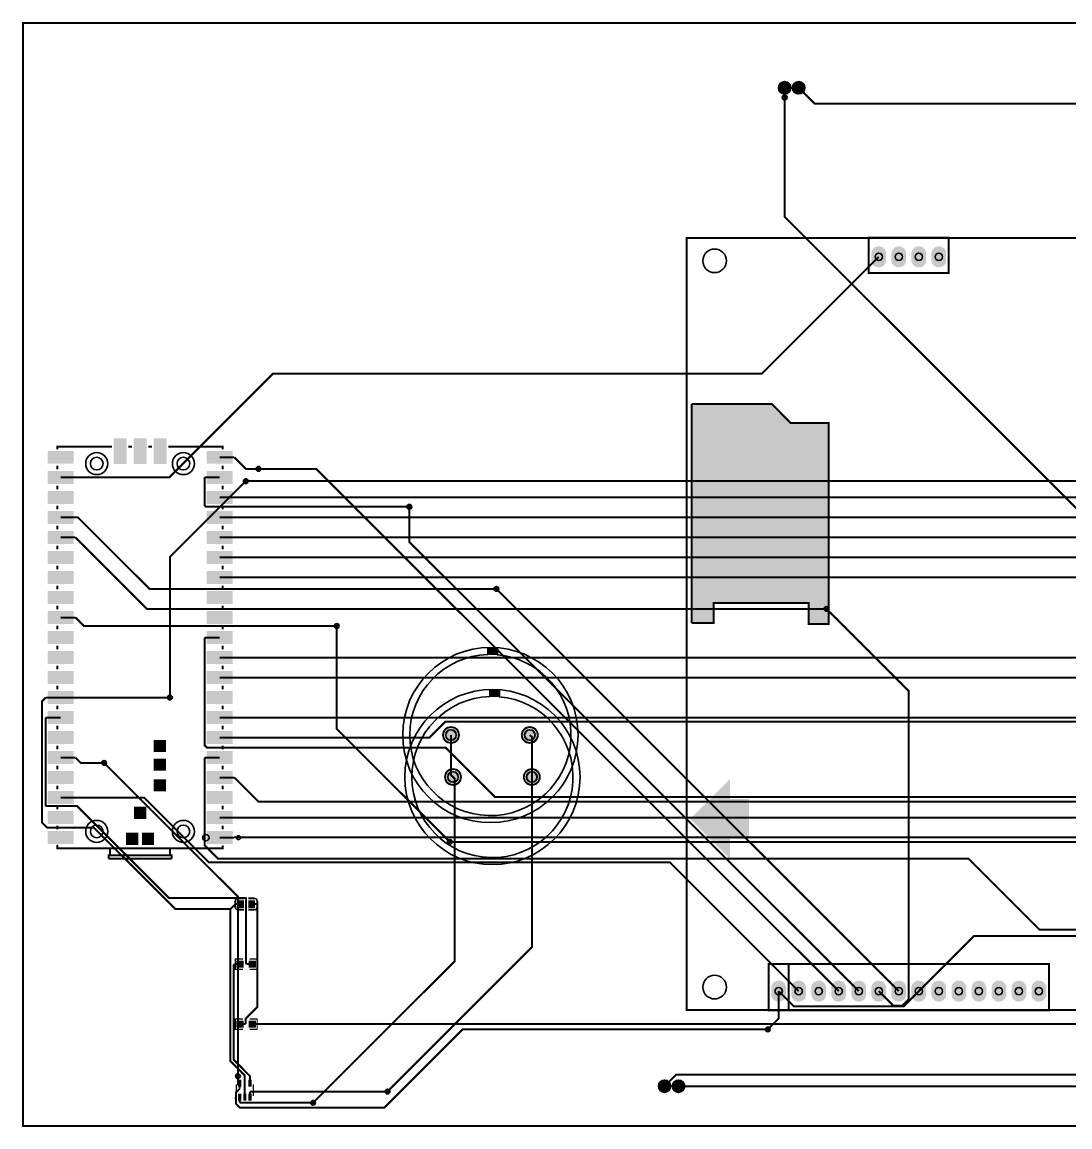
# Model space of a CAD drawing. Header units: millimetres. Extents: x 7 to 217, y -42 to 98.
# Drawn here: x 6.9 to 139.8, y -42.1 to 98.1 of the extents above; entities that cross this region are included whole.
import ezdxf

# ---------------------------------------------------------------- set-up
doc = ezdxf.new("R2010")
doc.units = ezdxf.units.MM
for name, color, linetype, true_color in [('BoardOutLine', 7, 'Continuous', 0xff00ff), ('BottomLayer', 7, 'Continuous', 0x0000ff), ('BottomSolderMaskLayer', 7, 'Continuous', 0xaa00ff), ('Document', 7, 'Continuous', 0xffffff), ('Hole', 7, 'Continuous', 0x222222), ('Multi-Layer', 7, 'Continuous', 0xc0c0c0), ('TopLayer', 7, 'Continuous', 0xff0000), ('TopPasteMaskLayer', 7, 'Continuous', 0x808080), ('TopSilkLayer', 7, 'Continuous', 0xffcc00), ('TopSolderMaskLayer', 7, 'Continuous', 0x800080)]:
    doc.layers.add(name, color=color, linetype=linetype, true_color=true_color)

msp = doc.modelspace()

# ---------------------------------------------------------------- hatches: boundary and pattern name
at = {"layer": 'BottomSolderMaskLayer'}
for points in [[(116.5, 67.71, -0.785398), (114.64, 67.71), (114.64, 68.94, -0.785398), (116.5, 68.94)], [(119.04, 67.71, -0.785398), (117.18, 67.71), (117.18, 68.94, -0.785398), (119.04, 68.94)], [(121.58, 67.71, -0.785398), (119.72, 67.71), (119.72, 68.94, -0.785398), (121.58, 68.94)], [(124.12, 67.71, -0.785398), (122.26, 67.71), (122.26, 68.94, -0.785398), (124.12, 68.94)], [(60.27, 7.62, 1), (62.32, 7.62, 1)], [(70.27, 7.62, 1), (72.32, 7.62, 1)], [(60.52, 2.29, 1), (62.57, 2.29, 1)], [(70.52, 2.29, 1), (72.57, 2.29, 1)], [(103.8, -25.51, -0.785398), (101.94, -25.51), (101.94, -24.28, -0.785398), (103.8, -24.28)], [(106.34, -25.51, -0.785398), (104.48, -25.51), (104.48, -24.28, -0.785398), (106.34, -24.28)], [(108.88, -25.51, -0.785398), (107.02, -25.51), (107.02, -24.28, -0.785398), (108.88, -24.28)], [(111.42, -25.51, -0.785398), (109.56, -25.51), (109.56, -24.28, -0.785398), (111.42, -24.28)], [(113.96, -25.51, -0.785398), (112.1, -25.51), (112.1, -24.28, -0.785398), (113.96, -24.28)], [(116.5, -25.51, -0.785398), (114.64, -25.51), (114.64, -24.28, -0.785398), (116.5, -24.28)], [(119.04, -25.51, -0.785398), (117.18, -25.51), (117.18, -24.28, -0.785398), (119.04, -24.28)], [(121.58, -25.51, -0.785398), (119.72, -25.51), (119.72, -24.28, -0.785398), (121.58, -24.28)], [(124.12, -25.51, -0.785398), (122.26, -25.51), (122.26, -24.28, -0.785398), (124.12, -24.28)], [(126.66, -25.51, -0.785398), (124.8, -25.51), (124.8, -24.28, -0.785398), (126.66, -24.28)], [(129.2, -25.51, -0.785398), (127.34, -25.51), (127.34, -24.28, -0.785398), (129.2, -24.28)], [(131.74, -25.51, -0.785398), (129.88, -25.51), (129.88, -24.28, -0.785398), (131.74, -24.28)], [(134.28, -25.51, -0.785398), (132.42, -25.51), (132.42, -24.28, -0.785398), (134.28, -24.28)], [(136.82, -25.51, -0.785398), (134.96, -25.51), (134.96, -24.28, -0.785398), (136.82, -24.28)]]:
    msp.add_hatch(color=256, dxfattribs=at).paths.add_polyline_path(points)
at = {"layer": 'Document'}
for points in [[(66.04, 18.8), (67.18, 18.8), (67.18, 17.78), (66.04, 17.78)], [(66.29, 13.46), (67.44, 13.46), (67.44, 12.45), (66.29, 12.45)], [(11.47, -6.43), (11.47, -6.77), (11.47, -6.78), (11.47, -6.8), (11.46, -6.81), (11.45, -6.83), (11.44, -6.84), (11.43, -6.85), (11.42, -6.87), (11.41, -6.88), (11.39, -6.88), (11.38, -6.89), (11.36, -6.89), (11.34, -6.89), (11.33, -6.89), (11.31, -6.89), (11.3, -6.88), (11.28, -6.88), (11.27, -6.87), (11.25, -6.85), (11.24, -6.84), (11.23, -6.83), (11.23, -6.81), (11.22, -6.8), (11.22, -6.78), (11.22, -6.77), (11.22, -6.43), (11.22, -6.41), (11.22, -6.39), (11.23, -6.38), (11.23, -6.36), (11.24, -6.35), (11.25, -6.34), (11.27, -6.33), (11.28, -6.32), (11.3, -6.31), (11.31, -6.3), (11.33, -6.3), (11.34, -6.3), (11.36, -6.3), (11.38, -6.3), (11.39, -6.31), (11.41, -6.32), (11.42, -6.33), (11.43, -6.34), (11.44, -6.35), (11.45, -6.36), (11.46, -6.38), (11.47, -6.39), (11.47, -6.41), (11.47, -6.43)], [(11.34, -6.64), (32.22, -6.64), (32.22, -6.43), (32.22, -6.41), (32.22, -6.39), (32.23, -6.38), (32.23, -6.36), (32.24, -6.35), (32.25, -6.34), (32.27, -6.33), (32.28, -6.32), (32.3, -6.31), (32.31, -6.3), (32.33, -6.3), (32.34, -6.3), (32.36, -6.3), (32.38, -6.3), (32.39, -6.31), (32.41, -6.32), (32.42, -6.33), (32.43, -6.34), (32.45, -6.35), (32.45, -6.36), (32.46, -6.38), (32.47, -6.39), (32.47, -6.41), (32.47, -6.43), (32.47, -6.76), (32.47, -6.78), (32.47, -6.8), (32.46, -6.81), (32.45, -6.83), (32.45, -6.84), (32.43, -6.85), (32.42, -6.87), (32.41, -6.87), (32.39, -6.88), (32.38, -6.89), (32.36, -6.89), (32.34, -6.89), (11.34, -6.89), (11.33, -6.89), (11.31, -6.89), (11.3, -6.88), (11.28, -6.87), (11.27, -6.87), (11.25, -6.85), (11.24, -6.84), (11.23, -6.83), (11.23, -6.81), (11.22, -6.8), (11.22, -6.78), (11.22, -6.76), (11.22, -6.75), (11.22, -6.73), (11.23, -6.72), (11.23, -6.7), (11.24, -6.69), (11.25, -6.68), (11.27, -6.66), (11.28, -6.65), (11.3, -6.65), (11.31, -6.64), (11.33, -6.64), (11.34, -6.64)], [(17.91, -7.67), (17.91, -6.77), (17.92, -6.75), (17.92, -6.73), (17.92, -6.72), (17.93, -6.7), (17.94, -6.69), (17.95, -6.68), (17.96, -6.66), (17.98, -6.66), (17.99, -6.65), (18.01, -6.64), (18.02, -6.64), (18.04, -6.64), (18.06, -6.64), (18.07, -6.64), (18.09, -6.65), (18.1, -6.66), (18.12, -6.66), (18.13, -6.68), (18.14, -6.69), (18.15, -6.7), (18.16, -6.72), (18.16, -6.73), (18.17, -6.75), (18.17, -6.77), (18.17, -7.67), (18.17, -7.68), (18.16, -7.7), (18.16, -7.71), (18.15, -7.73), (18.14, -7.74), (18.13, -7.75), (18.12, -7.77), (18.1, -7.78), (18.09, -7.78), (18.07, -7.79), (18.06, -7.79), (18.04, -7.79), (18.02, -7.79), (18.01, -7.79), (17.99, -7.78), (17.98, -7.78), (17.96, -7.77), (17.95, -7.75), (17.94, -7.74), (17.93, -7.73), (17.92, -7.71), (17.92, -7.7), (17.92, -7.68), (17.91, -7.67)], [(25.81, -6.77), (25.8, -6.78), (25.8, -6.8), (25.8, -6.81), (25.79, -6.83), (25.78, -6.84), (25.78, -7.67), (25.78, -7.68), (25.78, -7.7), (25.77, -7.71), (25.76, -7.73), (25.75, -7.74), (25.74, -7.75), (25.73, -7.77), (25.72, -7.78), (25.7, -7.78), (25.69, -7.79), (25.67, -7.79), (25.65, -7.79), (25.64, -7.79), (25.62, -7.79), (25.6, -7.78), (25.59, -7.78), (25.58, -7.77), (25.56, -7.75), (25.55, -7.74), (25.54, -7.73), (25.54, -7.71), (25.53, -7.7), (25.53, -7.68), (25.53, -7.67), (25.53, -6.79), (25.53, -6.77), (25.53, -6.76), (25.54, -6.74), (25.54, -6.73), (25.55, -6.71), (25.56, -6.7), (25.59, -6.68), (25.6, -6.66), (25.61, -6.66), (25.63, -6.65), (25.65, -6.64), (25.66, -6.64), (25.68, -6.64), (25.69, -6.64), (25.71, -6.64), (25.73, -6.65), (25.74, -6.66), (25.76, -6.66), (25.77, -6.68), (25.78, -6.69), (25.79, -6.7), (25.8, -6.72), (25.8, -6.73), (25.8, -6.75), (25.81, -6.77)], [(17.72, -8.07), (17.72, -7.67), (17.72, -7.65), (17.72, -7.63), (17.73, -7.62), (17.73, -7.6), (17.74, -7.59), (17.75, -7.58), (17.77, -7.56), (17.78, -7.56), (17.8, -7.55), (17.81, -7.54), (17.83, -7.54), (17.84, -7.54), (25.84, -7.54), (25.86, -7.54), (25.88, -7.54), (25.89, -7.55), (25.91, -7.56), (25.92, -7.56), (25.93, -7.58), (25.94, -7.59), (25.95, -7.6), (25.96, -7.62), (25.97, -7.63), (25.97, -7.65), (25.97, -7.67), (25.97, -8.07), (25.97, -8.08), (25.97, -8.1), (25.96, -8.11), (25.95, -8.13), (25.94, -8.14), (25.93, -8.15), (25.92, -8.17), (25.91, -8.18), (25.89, -8.18), (25.88, -8.19), (25.86, -8.19), (25.84, -8.19), (25.83, -8.19), (25.81, -8.19), (25.8, -8.18), (25.78, -8.18), (25.77, -8.17), (25.75, -8.15), (25.74, -8.14), (25.73, -8.13), (25.73, -8.11), (25.72, -8.1), (25.72, -8.08), (25.72, -8.07), (25.72, -7.79), (17.97, -7.79), (17.97, -8.07), (17.97, -8.08), (17.97, -8.1), (17.96, -8.11), (17.95, -8.13), (17.94, -8.14), (17.93, -8.15), (17.92, -8.17), (17.91, -8.18), (17.89, -8.18), (17.88, -8.19), (17.86, -8.19), (17.84, -8.19), (17.83, -8.19), (17.81, -8.19), (17.8, -8.18), (17.78, -8.18), (17.77, -8.17), (17.75, -8.15), (17.74, -8.14), (17.73, -8.13), (17.73, -8.11), (17.72, -8.1), (17.72, -8.08), (17.72, -8.07)], [(17.84, -7.94), (25.84, -7.94), (25.86, -7.94), (25.88, -7.94), (25.89, -7.95), (25.91, -7.96), (25.92, -7.96), (25.93, -7.98), (25.94, -7.99), (25.95, -8), (25.96, -8.02), (25.97, -8.03), (25.97, -8.05), (25.97, -8.07), (25.97, -8.08), (25.97, -8.1), (25.96, -8.11), (25.95, -8.13), (25.94, -8.14), (25.93, -8.15), (25.92, -8.17), (25.91, -8.18), (25.89, -8.18), (25.88, -8.19), (25.86, -8.19), (25.84, -8.19), (17.84, -8.19), (17.83, -8.19), (17.81, -8.19), (17.8, -8.18), (17.78, -8.18), (17.77, -8.17), (17.75, -8.15), (17.74, -8.14), (17.73, -8.13), (17.73, -8.11), (17.72, -8.1), (17.72, -8.08), (17.72, -8.07), (17.72, -8.05), (17.72, -8.03), (17.73, -8.02), (17.73, -8), (17.74, -7.99), (17.75, -7.98), (17.77, -7.96), (17.78, -7.96), (17.8, -7.95), (17.81, -7.94), (17.83, -7.94), (17.84, -7.94)]]:
    msp.add_hatch(color=256, dxfattribs=at).paths.add_polyline_path(points)
at = {"layer": 'Multi-Layer'}
for points in [[(116.47, 67.73, -0.785398), (114.67, 67.73), (114.67, 68.93, -0.785398), (116.47, 68.93)], [(119.01, 67.73, -0.785398), (117.21, 67.73), (117.21, 68.93, -0.785398), (119.01, 68.93)], [(121.55, 67.73, -0.785398), (119.75, 67.73), (119.75, 68.93, -0.785398), (121.55, 68.93)], [(124.09, 67.73, -0.785398), (122.29, 67.73), (122.29, 68.93, -0.785398), (124.09, 68.93)], [(60.29, 7.62, 1), (62.29, 7.62, 1)], [(70.29, 7.62, 1), (72.29, 7.62, 1)], [(60.55, 2.29, 1), (62.55, 2.29, 1)], [(70.55, 2.29, 1), (72.55, 2.29, 1)], [(103.77, -25.49, -0.785398), (101.97, -25.49), (101.97, -24.29, -0.785398), (103.77, -24.29)], [(106.31, -25.49, -0.785398), (104.51, -25.49), (104.51, -24.29, -0.785398), (106.31, -24.29)], [(108.85, -25.49, -0.785398), (107.05, -25.49), (107.05, -24.29, -0.785398), (108.85, -24.29)], [(111.39, -25.49, -0.785398), (109.59, -25.49), (109.59, -24.29, -0.785398), (111.39, -24.29)], [(113.93, -25.49, -0.785398), (112.13, -25.49), (112.13, -24.29, -0.785398), (113.93, -24.29)], [(116.47, -25.49, -0.785398), (114.67, -25.49), (114.67, -24.29, -0.785398), (116.47, -24.29)], [(119.01, -25.49, -0.785398), (117.21, -25.49), (117.21, -24.29, -0.785398), (119.01, -24.29)], [(121.55, -25.49, -0.785398), (119.75, -25.49), (119.75, -24.29, -0.785398), (121.55, -24.29)], [(124.09, -25.49, -0.785398), (122.29, -25.49), (122.29, -24.29, -0.785398), (124.09, -24.29)], [(126.63, -25.49, -0.785398), (124.83, -25.49), (124.83, -24.29, -0.785398), (126.63, -24.29)], [(129.17, -25.49, -0.785398), (127.37, -25.49), (127.37, -24.29, -0.785398), (129.17, -24.29)], [(131.71, -25.49, -0.785398), (129.91, -25.49), (129.91, -24.29, -0.785398), (131.71, -24.29)], [(134.25, -25.49, -0.785398), (132.45, -25.49), (132.45, -24.29, -0.785398), (134.25, -24.29)], [(136.79, -25.49, -0.785398), (134.99, -25.49), (134.99, -24.29, -0.785398), (136.79, -24.29)]]:
    msp.add_hatch(color=256, dxfattribs=at).paths.add_polyline_path(points)
at = {"layer": 'TopLayer'}
for points in [[(102.87, 89.79, 1), (104.39, 89.79, 1)], [(104.65, 89.79, 1), (106.17, 89.79, 1)], [(20.1, 42.07), (18.5, 42.07), (18.5, 45.27), (20.1, 45.27)], [(22.64, 42.07), (21.04, 42.07), (21.04, 45.27), (22.64, 45.27)], [(25.18, 42.07), (23.58, 42.07), (23.58, 45.27), (25.18, 45.27)], [(10.16, 42.07), (10.16, 43.67), (13.36, 43.67), (13.36, 42.07)], [(30.33, 42.07), (30.33, 43.67), (33.53, 43.67), (33.53, 42.07)], [(10.16, 39.53), (10.16, 41.13), (13.36, 41.13), (13.36, 39.53)], [(30.33, 39.53), (30.33, 41.13), (33.53, 41.13), (33.53, 39.53)], [(10.16, 36.99), (10.16, 38.59), (13.36, 38.59), (13.36, 36.99)], [(30.33, 36.99), (30.33, 38.59), (33.53, 38.59), (33.53, 36.99)], [(10.16, 34.45), (10.16, 36.05), (13.36, 36.05), (13.36, 34.45)], [(30.33, 34.45), (30.33, 36.05), (33.53, 36.05), (33.53, 34.45)], [(10.16, 31.91), (10.16, 33.51), (13.36, 33.51), (13.36, 31.91)], [(30.33, 31.91), (30.33, 33.51), (33.53, 33.51), (33.53, 31.91)], [(10.16, 29.36), (10.16, 30.96), (13.36, 30.96), (13.36, 29.36)], [(30.33, 29.36), (30.33, 30.96), (33.53, 30.96), (33.53, 29.36)], [(10.16, 26.82), (10.16, 28.42), (13.36, 28.42), (13.36, 26.82)], [(30.33, 26.82), (30.33, 28.42), (33.53, 28.42), (33.53, 26.82)], [(10.16, 24.28), (10.16, 25.88), (13.36, 25.88), (13.36, 24.28)], [(30.33, 24.28), (30.33, 25.88), (33.53, 25.88), (33.53, 24.28)], [(10.16, 21.74), (10.16, 23.34), (13.36, 23.34), (13.36, 21.74)], [(30.33, 21.74), (30.33, 23.34), (33.53, 23.34), (33.53, 21.74)], [(10.16, 19.2), (10.16, 20.8), (13.36, 20.8), (13.36, 19.2)], [(30.33, 19.2), (30.33, 20.8), (33.53, 20.8), (33.53, 19.2)], [(10.16, 16.66), (10.16, 18.26), (13.36, 18.26), (13.36, 16.66)], [(30.33, 16.66), (30.33, 18.26), (33.53, 18.26), (33.53, 16.66)], [(10.16, 14.12), (10.16, 15.72), (13.36, 15.72), (13.36, 14.12)], [(30.33, 14.12), (30.33, 15.72), (33.53, 15.72), (33.53, 14.12)], [(10.16, 11.58), (10.16, 13.18), (13.36, 13.18), (13.36, 11.58)], [(30.33, 11.58), (30.33, 13.18), (33.53, 13.18), (33.53, 11.58)], [(10.16, 9.04), (10.16, 10.64), (13.36, 10.64), (13.36, 9.04)], [(30.33, 9.04), (30.33, 10.64), (33.53, 10.64), (33.53, 9.04)], [(10.16, 6.5), (10.16, 8.1), (13.36, 8.1), (13.36, 6.5)], [(30.33, 6.5), (30.33, 8.1), (33.53, 8.1), (33.53, 6.5)], [(23.59, 5.49), (23.59, 6.99), (25.09, 6.99), (25.09, 5.49)], [(10.16, 3.96), (10.16, 5.56), (13.36, 5.56), (13.36, 3.96)], [(23.59, 3.11), (23.59, 4.61), (25.09, 4.61), (25.09, 3.11)], [(30.33, 3.96), (30.33, 5.56), (33.53, 5.56), (33.53, 3.96)], [(10.16, 1.42), (10.16, 3.02), (13.36, 3.02), (13.36, 1.42)], [(30.33, 1.42), (30.33, 3.02), (33.53, 3.02), (33.53, 1.42)], [(23.59, 0.48), (23.59, 1.99), (25.09, 1.99), (25.09, 0.48)], [(10.16, -1.12), (10.16, 0.48), (13.36, 0.48), (13.36, -1.12)], [(30.33, -1.12), (30.33, 0.48), (33.53, 0.48), (33.53, -1.12)], [(10.16, -3.66), (10.16, -2.06), (13.36, -2.06), (13.36, -3.66)], [(21.09, -3.01), (21.09, -1.51), (22.59, -1.51), (22.59, -3.01)], [(30.33, -3.66), (30.33, -2.06), (33.53, -2.06), (33.53, -3.66)], [(10.16, -6.2), (10.16, -4.6), (13.36, -4.6), (13.36, -6.2)], [(20.09, -6.31), (20.09, -4.81), (21.59, -4.81), (21.59, -6.31)], [(22.09, -6.31), (22.09, -4.81), (23.59, -4.81), (23.59, -6.31)], [(30.33, -6.2), (30.33, -4.6), (33.53, -4.6), (33.53, -6.2)], [(34.21, -13.39), (35.01, -13.39), (35.01, -14.29), (34.21, -14.29)], [(35.61, -13.39), (36.41, -13.39), (36.41, -14.29), (35.61, -14.29)], [(34.95, -21.9), (34.95, -21.03), (34.14, -21.03), (34.14, -21.9)], [(35.65, -21.9), (35.65, -21.03), (36.46, -21.03), (36.46, -21.9)], [(34.95, -29.52), (34.95, -28.65), (34.14, -28.65), (34.14, -29.52)], [(35.65, -29.52), (35.65, -28.65), (36.46, -28.65), (36.46, -29.52)], [(34.3, -36.15), (34.67, -36.15), (34.67, -37.02), (34.3, -37.02)], [(35.6, -36.15), (35.97, -36.15), (35.97, -37.02), (35.6, -37.02)], [(87.63, -36.96, 1), (89.15, -36.96, 1)], [(89.41, -36.96, 1), (90.93, -36.96, 1)], [(34.3, -37.91), (34.67, -37.91), (34.67, -38.78), (34.3, -38.78)], [(34.95, -37.91), (35.32, -37.91), (35.32, -38.78), (34.95, -38.78)], [(35.6, -37.91), (35.97, -37.91), (35.97, -38.78), (35.6, -38.78)]]:
    msp.add_hatch(color=256, dxfattribs=at).paths.add_polyline_path(points)
at = {"layer": 'TopPasteMaskLayer'}
for points in [[(102.87, 89.79, 1), (104.39, 89.79, 1)], [(104.65, 89.79, 1), (106.17, 89.79, 1)], [(20.1, 42.07), (18.5, 42.07), (18.5, 45.27), (20.1, 45.27)], [(22.64, 42.07), (21.04, 42.07), (21.04, 45.27), (22.64, 45.27)], [(25.18, 42.07), (23.58, 42.07), (23.58, 45.27), (25.18, 45.27)], [(10.16, 42.07), (10.16, 43.67), (13.36, 43.67), (13.36, 42.07)], [(30.33, 42.07), (30.33, 43.67), (33.53, 43.67), (33.53, 42.07)], [(10.16, 39.53), (10.16, 41.13), (13.36, 41.13), (13.36, 39.53)], [(30.33, 39.53), (30.33, 41.13), (33.53, 41.13), (33.53, 39.53)], [(10.16, 36.99), (10.16, 38.59), (13.36, 38.59), (13.36, 36.99)], [(30.33, 36.99), (30.33, 38.59), (33.53, 38.59), (33.53, 36.99)], [(10.16, 34.45), (10.16, 36.05), (13.36, 36.05), (13.36, 34.45)], [(30.33, 34.45), (30.33, 36.05), (33.53, 36.05), (33.53, 34.45)], [(10.16, 31.91), (10.16, 33.51), (13.36, 33.51), (13.36, 31.91)], [(30.33, 31.91), (30.33, 33.51), (33.53, 33.51), (33.53, 31.91)], [(10.16, 29.36), (10.16, 30.96), (13.36, 30.96), (13.36, 29.36)], [(30.33, 29.36), (30.33, 30.96), (33.53, 30.96), (33.53, 29.36)], [(10.16, 26.82), (10.16, 28.42), (13.36, 28.42), (13.36, 26.82)], [(30.33, 26.82), (30.33, 28.42), (33.53, 28.42), (33.53, 26.82)], [(10.16, 24.28), (10.16, 25.88), (13.36, 25.88), (13.36, 24.28)], [(30.33, 24.28), (30.33, 25.88), (33.53, 25.88), (33.53, 24.28)], [(10.16, 21.74), (10.16, 23.34), (13.36, 23.34), (13.36, 21.74)], [(30.33, 21.74), (30.33, 23.34), (33.53, 23.34), (33.53, 21.74)], [(10.16, 19.2), (10.16, 20.8), (13.36, 20.8), (13.36, 19.2)], [(30.33, 19.2), (30.33, 20.8), (33.53, 20.8), (33.53, 19.2)], [(10.16, 16.66), (10.16, 18.26), (13.36, 18.26), (13.36, 16.66)], [(30.33, 16.66), (30.33, 18.26), (33.53, 18.26), (33.53, 16.66)], [(10.16, 14.12), (10.16, 15.72), (13.36, 15.72), (13.36, 14.12)], [(30.33, 14.12), (30.33, 15.72), (33.53, 15.72), (33.53, 14.12)], [(10.16, 11.58), (10.16, 13.18), (13.36, 13.18), (13.36, 11.58)], [(30.33, 11.58), (30.33, 13.18), (33.53, 13.18), (33.53, 11.58)], [(10.16, 9.04), (10.16, 10.64), (13.36, 10.64), (13.36, 9.04)], [(30.33, 9.04), (30.33, 10.64), (33.53, 10.64), (33.53, 9.04)], [(10.16, 6.5), (10.16, 8.1), (13.36, 8.1), (13.36, 6.5)], [(30.33, 6.5), (30.33, 8.1), (33.53, 8.1), (33.53, 6.5)], [(23.59, 5.49), (23.59, 6.99), (25.09, 6.99), (25.09, 5.49)], [(10.16, 3.96), (10.16, 5.56), (13.36, 5.56), (13.36, 3.96)], [(23.59, 3.11), (23.59, 4.61), (25.09, 4.61), (25.09, 3.11)], [(30.33, 3.96), (30.33, 5.56), (33.53, 5.56), (33.53, 3.96)], [(10.16, 1.42), (10.16, 3.02), (13.36, 3.02), (13.36, 1.42)], [(30.33, 1.42), (30.33, 3.02), (33.53, 3.02), (33.53, 1.42)], [(23.59, 0.48), (23.59, 1.99), (25.09, 1.99), (25.09, 0.48)], [(10.16, -1.12), (10.16, 0.48), (13.36, 0.48), (13.36, -1.12)], [(30.33, -1.12), (30.33, 0.48), (33.53, 0.48), (33.53, -1.12)], [(10.16, -3.66), (10.16, -2.06), (13.36, -2.06), (13.36, -3.66)], [(21.09, -3.01), (21.09, -1.51), (22.59, -1.51), (22.59, -3.01)], [(30.33, -3.66), (30.33, -2.06), (33.53, -2.06), (33.53, -3.66)], [(10.16, -6.2), (10.16, -4.6), (13.36, -4.6), (13.36, -6.2)], [(20.09, -6.31), (20.09, -4.81), (21.59, -4.81), (21.59, -6.31)], [(22.09, -6.31), (22.09, -4.81), (23.59, -4.81), (23.59, -6.31)], [(30.33, -6.2), (30.33, -4.6), (33.53, -4.6), (33.53, -6.2)], [(34.21, -13.39), (35.01, -13.39), (35.01, -14.29), (34.21, -14.29)], [(35.61, -13.39), (36.41, -13.39), (36.41, -14.29), (35.61, -14.29)], [(34.11, -21.91), (34.91, -21.91), (34.96, -21.86), (34.96, -21.64), (34.59, -21.64), (34.59, -21.31), (34.96, -21.31), (34.96, -21.06), (34.91, -21.01), (34.11, -21.01), (34.06, -21.06), (34.06, -21.86)], [(36.5, -21.01), (35.7, -21.01), (35.65, -21.06), (35.65, -21.29), (36.02, -21.29), (36.02, -21.62), (35.65, -21.62), (35.65, -21.86), (35.7, -21.91), (36.5, -21.91), (36.55, -21.86), (36.55, -21.06)], [(34.11, -29.53), (34.91, -29.53), (34.96, -29.48), (34.96, -29.26), (34.59, -29.26), (34.59, -28.93), (34.96, -28.93), (34.96, -28.68), (34.91, -28.63), (34.11, -28.63), (34.06, -28.68), (34.06, -29.48)], [(36.5, -28.63), (35.7, -28.63), (35.65, -28.68), (35.65, -28.91), (36.02, -28.91), (36.02, -29.24), (35.65, -29.24), (35.65, -29.48), (35.7, -29.53), (36.5, -29.53), (36.55, -29.48), (36.55, -28.68)], [(34.3, -36.15), (34.67, -36.15), (34.67, -37.02), (34.3, -37.02)], [(35.6, -36.15), (35.97, -36.15), (35.97, -37.02), (35.6, -37.02)], [(87.63, -36.96, 1), (89.15, -36.96, 1)], [(89.41, -36.96, 1), (90.93, -36.96, 1)], [(34.3, -37.91), (34.67, -37.91), (34.67, -38.78), (34.3, -38.78)], [(34.95, -37.91), (35.32, -37.91), (35.32, -38.78), (34.95, -38.78)], [(35.6, -37.91), (35.97, -37.91), (35.97, -38.78), (35.6, -38.78)]]:
    msp.add_hatch(color=256, dxfattribs=at).paths.add_polyline_path(points)
at = {"layer": 'TopSilkLayer'}
for points in [[(109.22, 21.72), (106.68, 21.72), (106.68, 24.38), (94.62, 24.38), (94.62, 21.97), (94.49, 21.84), (91.82, 21.84), (91.82, 49.66), (101.98, 49.66), (104.39, 47.24), (109.22, 47.24), (109.22, 21.72)], [(91.63, -3.05), (96.71, 2.03), (96.71, -0.51), (99.12, -0.51), (99.12, -5.59), (96.71, -5.59), (96.71, -8.13)]]:
    msp.add_hatch(color=256, dxfattribs=at).paths.add_polyline_path(points)
at = {"layer": 'TopSolderMaskLayer'}
for points in [[(102.84, 89.79, 1), (104.42, 89.79, 1)], [(104.62, 89.79, 1), (106.2, 89.79, 1)], [(116.5, 67.71, -0.785398), (114.64, 67.71), (114.64, 68.94, -0.785398), (116.5, 68.94)], [(119.04, 67.71, -0.785398), (117.18, 67.71), (117.18, 68.94, -0.785398), (119.04, 68.94)], [(121.58, 67.71, -0.785398), (119.72, 67.71), (119.72, 68.94, -0.785398), (121.58, 68.94)], [(124.12, 67.71, -0.785398), (122.26, 67.71), (122.26, 68.94, -0.785398), (124.12, 68.94)], [(20.13, 42.04), (18.48, 42.04), (18.48, 45.29), (20.13, 45.29)], [(22.67, 42.04), (21.02, 42.04), (21.02, 45.29), (22.67, 45.29)], [(25.21, 42.04), (23.56, 42.04), (23.56, 45.29), (25.21, 45.29)], [(10.11, 42.05), (10.11, 43.68), (13.41, 43.68), (13.41, 42.05)], [(30.28, 42.05), (30.28, 43.68), (33.58, 43.68), (33.58, 42.05)], [(10.11, 39.51), (10.11, 41.14), (13.41, 41.14), (13.41, 39.51)], [(30.28, 39.51), (30.28, 41.14), (33.58, 41.14), (33.58, 39.51)], [(10.11, 36.97), (10.11, 38.6), (13.41, 38.6), (13.41, 36.97)], [(30.28, 36.97), (30.28, 38.6), (33.58, 38.6), (33.58, 36.97)], [(10.11, 34.43), (10.11, 36.06), (13.41, 36.06), (13.41, 34.43)], [(30.28, 34.43), (30.28, 36.06), (33.58, 36.06), (33.58, 34.43)], [(10.11, 31.89), (10.11, 33.52), (13.41, 33.52), (13.41, 31.89)], [(30.28, 31.89), (30.28, 33.52), (33.58, 33.52), (33.58, 31.89)], [(10.11, 29.35), (10.11, 30.98), (13.41, 30.98), (13.41, 29.35)], [(30.28, 29.35), (30.28, 30.98), (33.58, 30.98), (33.58, 29.35)], [(10.11, 26.81), (10.11, 28.44), (13.41, 28.44), (13.41, 26.81)], [(30.28, 26.81), (30.28, 28.44), (33.58, 28.44), (33.58, 26.81)], [(10.11, 24.27), (10.11, 25.9), (13.41, 25.9), (13.41, 24.27)], [(30.28, 24.27), (30.28, 25.9), (33.58, 25.9), (33.58, 24.27)], [(10.11, 21.73), (10.11, 23.36), (13.41, 23.36), (13.41, 21.73)], [(30.28, 21.73), (30.28, 23.36), (33.58, 23.36), (33.58, 21.73)], [(10.11, 19.19), (10.11, 20.82), (13.41, 20.82), (13.41, 19.19)], [(30.28, 19.19), (30.28, 20.82), (33.58, 20.82), (33.58, 19.19)], [(10.11, 16.65), (10.11, 18.28), (13.41, 18.28), (13.41, 16.65)], [(30.28, 16.65), (30.28, 18.28), (33.58, 18.28), (33.58, 16.65)], [(10.11, 14.11), (10.11, 15.74), (13.41, 15.74), (13.41, 14.11)], [(30.28, 14.11), (30.28, 15.74), (33.58, 15.74), (33.58, 14.11)], [(10.11, 11.57), (10.11, 13.2), (13.41, 13.2), (13.41, 11.57)], [(30.28, 11.57), (30.28, 13.2), (33.58, 13.2), (33.58, 11.57)], [(10.11, 9.03), (10.11, 10.66), (13.41, 10.66), (13.41, 9.03)], [(30.28, 9.03), (30.28, 10.66), (33.58, 10.66), (33.58, 9.03)], [(60.27, 7.62, 1), (62.32, 7.62, 1)], [(70.27, 7.62, 1), (72.32, 7.62, 1)], [(10.11, 6.49), (10.11, 8.12), (13.41, 8.12), (13.41, 6.49)], [(30.28, 6.49), (30.28, 8.12), (33.58, 8.12), (33.58, 6.49)], [(23.57, 5.46), (23.57, 7.01), (25.12, 7.01), (25.12, 5.46)], [(10.11, 3.95), (10.11, 5.58), (13.41, 5.58), (13.41, 3.95)], [(23.57, 3.09), (23.57, 4.64), (25.12, 4.64), (25.12, 3.09)], [(30.28, 3.95), (30.28, 5.58), (33.58, 5.58), (33.58, 3.95)], [(10.11, 1.41), (10.11, 3.04), (13.41, 3.04), (13.41, 1.41)], [(30.28, 1.41), (30.28, 3.04), (33.58, 3.04), (33.58, 1.41)], [(60.52, 2.29, 1), (62.57, 2.29, 1)], [(70.52, 2.29, 1), (72.57, 2.29, 1)], [(23.57, 0.46), (23.57, 2.01), (25.12, 2.01), (25.12, 0.46)], [(10.11, -1.13), (10.11, 0.5), (13.41, 0.5), (13.41, -1.13)], [(30.28, -1.13), (30.28, 0.5), (33.58, 0.5), (33.58, -1.13)], [(10.11, -3.67), (10.11, -2.04), (13.41, -2.04), (13.41, -3.67)], [(21.07, -3.04), (21.07, -1.49), (22.62, -1.49), (22.62, -3.04)], [(30.28, -3.67), (30.28, -2.04), (33.58, -2.04), (33.58, -3.67)], [(10.11, -6.21), (10.11, -4.58), (13.41, -4.58), (13.41, -6.21)], [(20.07, -6.34), (20.07, -4.79), (21.62, -4.79), (21.62, -6.34)], [(22.07, -6.34), (22.07, -4.79), (23.62, -4.79), (23.62, -6.34)], [(30.28, -6.21), (30.28, -4.58), (33.58, -4.58), (33.58, -6.21)], [(34.18, -13.37), (35.03, -13.37), (35.03, -14.32), (34.18, -14.32)], [(35.58, -13.37), (36.43, -13.37), (36.43, -14.32), (35.58, -14.32)], [(34.98, -21.92), (34.98, -21.01), (34.12, -21.01), (34.12, -21.92)], [(35.63, -21.92), (35.63, -21.01), (36.48, -21.01), (36.48, -21.92)], [(103.8, -25.51, -0.785398), (101.94, -25.51), (101.94, -24.28, -0.785398), (103.8, -24.28)], [(106.34, -25.51, -0.785398), (104.48, -25.51), (104.48, -24.28, -0.785398), (106.34, -24.28)], [(108.88, -25.51, -0.785398), (107.02, -25.51), (107.02, -24.28, -0.785398), (108.88, -24.28)], [(111.42, -25.51, -0.785398), (109.56, -25.51), (109.56, -24.28, -0.785398), (111.42, -24.28)], [(113.96, -25.51, -0.785398), (112.1, -25.51), (112.1, -24.28, -0.785398), (113.96, -24.28)], [(116.5, -25.51, -0.785398), (114.64, -25.51), (114.64, -24.28, -0.785398), (116.5, -24.28)], [(119.04, -25.51, -0.785398), (117.18, -25.51), (117.18, -24.28, -0.785398), (119.04, -24.28)], [(121.58, -25.51, -0.785398), (119.72, -25.51), (119.72, -24.28, -0.785398), (121.58, -24.28)], [(124.12, -25.51, -0.785398), (122.26, -25.51), (122.26, -24.28, -0.785398), (124.12, -24.28)], [(126.66, -25.51, -0.785398), (124.8, -25.51), (124.8, -24.28, -0.785398), (126.66, -24.28)], [(129.2, -25.51, -0.785398), (127.34, -25.51), (127.34, -24.28, -0.785398), (129.2, -24.28)], [(131.74, -25.51, -0.785398), (129.88, -25.51), (129.88, -24.28, -0.785398), (131.74, -24.28)], [(134.28, -25.51, -0.785398), (132.42, -25.51), (132.42, -24.28, -0.785398), (134.28, -24.28)], [(136.82, -25.51, -0.785398), (134.96, -25.51), (134.96, -24.28, -0.785398), (136.82, -24.28)], [(34.98, -29.54), (34.98, -28.63), (34.12, -28.63), (34.12, -29.54)], [(35.63, -29.54), (35.63, -28.63), (36.48, -28.63), (36.48, -29.54)], [(34.28, -36.12), (34.69, -36.12), (34.69, -37.04), (34.28, -37.04)], [(35.58, -36.12), (35.99, -36.12), (35.99, -37.04), (35.58, -37.04)], [(87.6, -36.96, 1), (89.18, -36.96, 1)], [(89.38, -36.96, 1), (90.96, -36.96, 1)], [(34.28, -37.89), (34.69, -37.89), (34.69, -38.81), (34.28, -38.81)], [(34.93, -37.89), (35.34, -37.89), (35.34, -38.81), (34.93, -38.81)], [(35.58, -37.89), (35.99, -37.89), (35.99, -38.81), (35.58, -38.81)]]:
    msp.add_hatch(color=256, dxfattribs=at).paths.add_polyline_path(points)

# ---------------------------------------------------------------- linework, layer by layer
at = {"layer": 'BoardOutLine', "const_width": 0.254}
msp.add_lwpolyline([(7, 98), (217, 98), (217, -42), (7, -42), (7, 98)], close=True, dxfattribs=at)
at = {"layer": 'BottomLayer', "const_width": 0.254}
for points in [[(155.45, 21.59), (103.63, 73.41), (103.63, 88.56)], [(110.49, -24.89), (44.19, 41.41), (36.86, 41.41), (36.86, 41.41)], [(35.25, 39.85), (25.63, 30.23), (25.63, 12.38)], [(113.03, -24.89), (56.01, 32.13), (56.01, 36.6)], [(118.11, -24.89), (67.05, 26.17)], [(115.57, -24.89), (117.4, -26.72), (118.56, -26.72), (119.38, -25.9), (119.38, 13.19), (108.94, 23.63)], [(61.15, -5.95), (46.8, 8.4), (46.8, 21.46)], [(61.29, 7.62), (61.29, 2.54), (61.55, 2.29)], [(71.29, 7.62), (71.55, 7.37), (71.55, 2.29)], [(17.27, 4.08), (34.26, -12.9), (34.26, -35.69)], [(43.79, -39.06), (61.74, -21.12), (61.74, 2.1), (61.55, 2.29)], [(71.55, 2.29), (71.55, -19.31), (53.23, -37.64)], [(102.87, -24.89), (102.87, -28.36), (101.48, -29.75)]]:
    msp.add_lwpolyline(points, dxfattribs=at)
at = {"layer": 'BottomSolderMaskLayer'}
for centre, radius in [((115.57, 68.33), 0.465), ((118.11, 68.33), 0.465), ((120.65, 68.33), 0.465), ((123.19, 68.33), 0.465), ((61.29, 7.62), 1.03), ((71.29, 7.62), 1.03), ((61.29, 7.62), 0.667), ((71.29, 7.62), 0.667), ((61.55, 2.29), 1.03), ((61.55, 2.29), 0.667), ((71.55, 2.29), 1.03), ((71.55, 2.29), 0.667), ((102.87, -24.89), 0.465), ((105.41, -24.89), 0.465), ((107.95, -24.89), 0.465), ((110.49, -24.89), 0.465), ((113.03, -24.89), 0.465), ((115.57, -24.89), 0.465), ((118.11, -24.89), 0.465), ((120.65, -24.89), 0.465), ((123.19, -24.89), 0.465), ((125.73, -24.89), 0.465), ((128.27, -24.89), 0.465), ((130.81, -24.89), 0.465), ((133.35, -24.89), 0.465), ((135.89, -24.89), 0.465)]:
    msp.add_circle(centre, radius, dxfattribs=at)
at = {"layer": 'Document'}
for centre, radius in [((30.19, -5.41), 0.4), ((34.5, -38.35), 0.0749)]:
    msp.add_circle(centre, radius, dxfattribs=at)
at = {"layer": 'Hole'}
for centre in [(103.63, 88.56), (36.86, 41.41), (35.25, 39.85), (56.01, 36.6), (67.05, 26.17), (108.94, 23.63), (46.8, 21.46), (25.63, 12.38), (17.27, 4.08), (61.15, -5.95), (101.48, -29.75), (34.26, -35.69), (53.23, -37.64), (43.79, -39.06)]:
    msp.add_circle(centre, 0.152, dxfattribs=at)
at = {"layer": 'Multi-Layer'}
for centre, radius in [((103.63, 88.56), 0.305), ((94.74, 67.82), 1.5), ((115.57, 68.33), 0.457), ((118.11, 68.33), 0.457), ((120.65, 68.33), 0.457), ((123.19, 68.33), 0.457), ((36.86, 41.41), 0.305), ((35.25, 39.85), 0.305), ((56.01, 36.6), 0.305), ((67.05, 26.17), 0.305), ((108.94, 23.63), 0.305), ((46.8, 21.46), 0.305), ((25.63, 12.38), 0.305), ((61.29, 7.62), 1), ((71.29, 7.62), 1), ((61.29, 7.62), 0.65), ((71.29, 7.62), 0.65), ((17.27, 4.08), 0.305), ((61.55, 2.29), 1), ((61.55, 2.29), 0.65), ((71.55, 2.29), 1), ((71.55, 2.29), 0.65), ((61.15, -5.95), 0.305), ((94.74, -24.38), 1.5), ((102.87, -24.89), 0.457), ((105.41, -24.89), 0.457), ((107.95, -24.89), 0.457), ((110.49, -24.89), 0.457), ((113.03, -24.89), 0.457), ((115.57, -24.89), 0.457), ((118.11, -24.89), 0.457), ((120.65, -24.89), 0.457), ((123.19, -24.89), 0.457), ((125.73, -24.89), 0.457), ((128.27, -24.89), 0.457), ((130.81, -24.89), 0.457), ((133.35, -24.89), 0.457), ((135.89, -24.89), 0.457), ((101.48, -29.75), 0.305), ((34.26, -35.69), 0.305), ((53.23, -37.64), 0.305), ((43.79, -39.06), 0.305)]:
    msp.add_circle(centre, radius, dxfattribs=at)
at = {"layer": 'TopLayer', "const_width": 0.254}
for points in [[(103.63, 89.79), (103.63, 88.56)], [(105.41, 89.79), (107.41, 87.79), (146.59, 87.79)], [(115.57, 68.33), (100.72, 53.48), (38.69, 53.48), (25.53, 40.32), (11.76, 40.32)], [(35.25, 39.85), (176.76, 39.85), (203.58, 66.68)], [(205, 47.9), (205.59, 47.9), (206.84, 46.65), (206.84, 43.8), (190.66, 27.62), (31.93, 27.62)], [(205.74, 46.1), (206.16, 45.68), (206.16, 43.78), (192.54, 30.16), (31.93, 30.16)], [(205, 44.31), (205, 43.7), (194, 32.7), (31.93, 32.7)], [(203.2, 43.56), (194.88, 35.24), (31.93, 35.24)], [(31.93, 42.86), (33.81, 42.86)], [(36.86, 41.41), (35.26, 41.41), (33.81, 42.86)], [(30.05, 40.32), (30.02, 40.29), (30.02, 36.78), (30.2, 36.6), (56.01, 36.6)], [(31.93, 40.32), (30.05, 40.32)], [(31.93, 37.78), (147.2, 37.78)], [(11.76, 35.24), (13.96, 35.24), (23.04, 26.17), (67.05, 26.17)], [(11.76, 32.7), (13.64, 32.7)], [(108.94, 23.63), (22.72, 23.63), (13.64, 32.7)], [(11.76, 22.54), (13.64, 22.54)], [(13.64, 22.54), (14.72, 21.46), (46.8, 21.46)], [(31.93, 17.46), (166.86, 17.46), (171.03, 21.63)], [(31.93, 9.84), (160.17, 9.84), (171.92, 21.6)], [(31.93, 20), (30.05, 20)], [(30.05, 20), (30.05, 20), (30.05, 6.3), (30.33, 6.02), (60.62, 6.02), (66.9, -0.26), (170.33, -0.26)], [(157.86, 13.13), (156.06, 14.92), (31.93, 14.92)], [(33.29, -14.48), (26.33, -14.48), (16, -4.16), (10.08, -4.16), (9.39, -3.47), (9.39, 11.9), (9.88, 12.38)], [(11.76, 12.38), (9.88, 12.38)], [(11.76, 12.38), (25.63, 12.38)], [(9.88, 9.84), (9.88, 9.84), (9.88, -1.32), (9.95, -1.4), (13.84, -1.4), (25.49, -13.05), (35.21, -13.05), (35.29, -13.12), (35.29, -21.38), (35.37, -21.46)], [(11.76, 9.84), (9.88, 9.84)], [(178.95, 9.31), (60.56, 9.31), (58.55, 7.3), (31.93, 7.3)], [(11.76, 4.76), (13.64, 4.76)], [(17.27, 4.08), (14.32, 4.08), (13.64, 4.76)], [(30.05, 4.76), (30.05, 4.76), (30.05, -6.4), (31.74, -8.09), (126.97, -8.09), (135.95, -17.07), (172.16, -17.07)], [(31.93, 4.76), (30.05, 4.76)], [(31.93, 2.22), (33.81, 2.22)], [(33.81, 2.22), (36.88, -0.84), (170.57, -0.84), (170.73, -0.69)], [(11.76, -0.32), (22.35, -0.32), (30.57, -8.54), (89.06, -8.54), (105.41, -24.89)], [(31.93, -2.86), (167.78, -2.86), (172.4, -7.48), (179.42, -7.48), (180.25, -8.31)], [(31.93, -5.4), (33.81, -5.4)], [(161.58, -8.44), (158.51, -5.37), (33.84, -5.37), (33.81, -5.4)], [(61.15, -5.95), (150.61, -5.95), (154.31, -9.65), (168.45, -9.65), (171.11, -12.31), (171.11, -12.52)], [(33.29, -14.48), (33.93, -13.84)], [(34.61, -13.84), (33.93, -13.84)], [(35.23, -29.08), (35.23, -28.4), (36.74, -26.89), (36.74, -13.9), (36.69, -13.84)], [(36.01, -13.84), (36.69, -13.84)], [(35.13, -38.35), (35.13, -35.6), (33.29, -33.75), (33.29, -14.48)], [(196.85, -18.03), (193.81, -15), (178.08, -15), (175.17, -17.9), (127.64, -17.9), (120.65, -24.89)], [(36.05, -29.08), (166.11, -29.08), (177.16, -18.04), (187.51, -18.04), (189.85, -15.7)], [(35.78, -35.87), (35.78, -35.67), (33.71, -33.59), (33.71, -21.62), (33.87, -21.46)], [(34.55, -21.46), (33.87, -21.46)], [(36.05, -21.46), (35.37, -21.46)], [(102.87, -24.89), (104.8, -26.82), (118.72, -26.82), (120.65, -24.89)], [(34.55, -29.08), (35.23, -29.08)], [(101.48, -29.75), (62.76, -29.75), (52.84, -39.67), (34.48, -39.67), (34.02, -39.21), (34.02, -37.76), (34.48, -37.29)], [(90.17, -36.96), (142.4, -36.96), (146.16, -33.19), (146.16, -31.41)], [(34.48, -36.94), (34.26, -36.71), (34.26, -35.69)], [(34.48, -36.58), (34.48, -36.94)], [(35.78, -36.58), (35.78, -35.87)], [(142.92, -35.51), (89.84, -35.51), (88.39, -36.96)], [(34.48, -36.94), (34.48, -37.29)], [(35.78, -38.35), (35.78, -37.64)], [(35.78, -37.64), (53.23, -37.64)], [(34.48, -38.35), (34.48, -39.06)], [(34.48, -39.06), (34.49, -39.06), (43.79, -39.06)]]:
    msp.add_lwpolyline(points, dxfattribs=at)
at = {"layer": 'TopLayer'}
for centre in [(103.63, 89.79), (105.41, 89.79), (88.39, -36.96), (90.17, -36.96)]:
    msp.add_circle(centre, 0.762, dxfattribs=at)
at = {"layer": 'TopPasteMaskLayer'}
for centre in [(103.63, 89.79), (105.41, 89.79), (88.39, -36.96), (90.17, -36.96)]:
    msp.add_circle(centre, 0.762, dxfattribs=at)
at = {"layer": 'TopSilkLayer', "const_width": 0.254}
for points in [[(91.21, -27.28), (91.21, 70.72), (147.55, 70.72), (147.55, -27.28), (91.21, -27.28)], [(114.3, 66.29), (114.3, 70.74), (124.46, 70.74), (124.46, 66.29), (114.3, 66.29)], [(101.6, -27.31), (101.6, -21.46), (137.16, -21.46), (137.16, -27.31), (101.6, -27.31)], [(101.6, -27.31), (101.6, -21.46), (104.14, -21.46), (104.14, -27.31), (101.6, -27.31)]]:
    msp.add_lwpolyline(points, close=True, dxfattribs=at)
at = {"layer": 'TopSilkLayer'}
for points, const_width in [([(91.82, 21.84), (91.82, 49.66)], 0.254), ([(91.82, 49.66), (101.73, 49.66), (101.98, 49.66), (104.39, 47.24), (109.22, 47.24), (109.22, 21.72), (106.68, 21.72), (106.68, 24.38), (94.62, 24.38), (94.62, 21.84), (91.82, 21.84)], 0.254), ([(18.27, 44.24), (11.34, 44.24), (11.34, 43.9)], 0.254), ([(20.81, 44.24), (20.34, 44.24)], 0.254), ([(23.35, 44.24), (22.88, 44.24)], 0.254), ([(32.34, 43.9), (32.34, 44.24), (25.42, 44.24)], 0.254), ([(11.34, 41.83), (11.34, 41.36)], 0.254), ([(32.34, 41.36), (32.34, 41.83)], 0.254), ([(11.34, 39.29), (11.34, 38.82)], 0.254), ([(32.34, 38.82), (32.34, 39.29)], 0.254), ([(11.34, 36.75), (11.34, 36.28)], 0.254), ([(32.34, 36.28), (32.34, 36.75)], 0.254), ([(11.34, 34.21), (11.34, 33.74)], 0.254), ([(32.34, 33.74), (32.34, 34.21)], 0.254), ([(11.34, 31.67), (11.34, 31.2)], 0.254), ([(32.34, 31.2), (32.34, 31.67)], 0.254), ([(11.34, 29.13), (11.34, 28.66)], 0.254), ([(32.34, 28.66), (32.34, 29.13)], 0.254), ([(11.34, 26.59), (11.34, 26.12)], 0.254), ([(32.34, 26.12), (32.34, 26.59)], 0.254), ([(11.34, 24.05), (11.34, 23.58)], 0.254), ([(32.34, 23.58), (32.34, 24.05)], 0.254), ([(11.34, 21.51), (11.34, 21.04)], 0.254), ([(32.34, 21.04), (32.34, 21.51)], 0.254), ([(11.34, 18.97), (11.34, 18.5)], 0.254), ([(32.34, 18.5), (32.34, 18.97)], 0.254), ([(65.98, 17.85), (66, 18.73)], 0.254), ([(67.15, 17.82), (67.17, 18.7)], 0.254), ([(11.34, 16.43), (11.34, 15.96)], 0.254), ([(32.34, 15.96), (32.34, 16.43)], 0.254), ([(11.34, 13.89), (11.34, 13.42)], 0.254), ([(32.34, 13.42), (32.34, 13.89)], 0.254), ([(66.23, 12.51), (66.25, 13.4)], 0.254), ([(67.4, 12.48), (67.43, 13.37)], 0.254), ([(11.34, 11.35), (11.34, 10.88)], 0.254), ([(32.34, 10.88), (32.34, 11.35)], 0.254), ([(11.34, 8.81), (11.34, 8.34)], 0.254), ([(32.34, 8.34), (32.34, 8.81)], 0.254), ([(11.34, 6.27), (11.34, 5.8)], 0.254), ([(32.34, 5.8), (32.34, 6.27)], 0.254), ([(11.34, 3.73), (11.34, 3.26)], 0.254), ([(32.34, 3.26), (32.34, 3.73)], 0.254), ([(11.34, 1.19), (11.34, 0.72)], 0.254), ([(32.34, 0.72), (32.34, 1.19)], 0.254), ([(11.34, -1.35), (11.34, -1.82)], 0.254), ([(32.34, -1.82), (32.34, -1.35)], 0.254), ([(11.34, -3.89), (11.34, -4.36)], 0.254), ([(32.34, -4.36), (32.34, -3.89)], 0.254), ([(11.34, -6.43), (11.34, -6.76)], 0.254), ([(11.34, -6.77), (32.34, -6.77), (32.34, -6.43)], 0.254), ([(18.04, -7.66), (18.04, -6.76)], 0.254), ([(25.65, -7.66), (25.65, -6.79), (25.68, -6.76)], 0.254), ([(17.84, -8.06), (17.84, -7.66), (25.84, -7.66), (25.84, -8.06)], 0.254), ([(17.84, -8.06), (25.84, -8.06)], 0.254), ([(33.92, -14.24), (33.92, -13.44)], 0.254), ([(35.03, -13.13), (34.23, -13.13)], 0.254), ([(35.59, -13.13), (36.39, -13.13)], 0.254), ([(36.7, -13.44), (36.7, -14.24)], 0.254), ([(35.03, -14.55), (34.23, -14.55)], 0.254), ([(35.59, -14.55), (36.39, -14.55)], 0.254), ([(34.88, -22.12), (33.92, -22.12), (33.92, -20.8), (34.88, -20.8)], 0.152), ([(35.73, -22.12), (36.69, -22.12), (36.69, -20.8), (35.73, -20.8)], 0.152), ([(34.88, -29.74), (33.92, -29.74), (33.92, -28.42), (34.88, -28.42)], 0.152), ([(35.73, -29.74), (36.69, -29.74), (36.69, -28.42), (35.73, -28.42)], 0.152), ([(34.06, -38.19), (34.06, -36.74)], 0.152), ([(36.21, -38.19), (36.21, -36.74)], 0.152)]:
    msp.add_lwpolyline(points, dxfattribs=dict(at, const_width=const_width))
for centre, radius in [((16.34, 42.08), 1.4), ((27.34, 42.08), 1.4), ((16.34, 42.08), 0.8), ((27.34, 42.08), 0.8), ((66.29, 7.62), 11.12), ((66.55, 2.29), 11.12), ((16.34, -4.62), 1.4), ((16.34, -4.62), 0.8), ((27.34, -4.62), 1.4), ((27.34, -4.62), 0.8), ((34.34, -5.41), 0.25), ((33.99, -38.48), 0.0749)]:
    msp.add_circle(centre, radius, dxfattribs=at)
for centre, radius, start, end in [((66.29, 7.62), 10.23, 91.7786, 85.2056), ((66.55, 2.29), 10.23, 91.7786, 85.2056), ((34.23, -13.44), 0.31, 90, 180.0094), ((36.39, -13.44), 0.31, 359.9953, 90), ((34.23, -14.24), 0.31, 180, 270), ((36.39, -14.24), 0.31, 270, 0)]:
    msp.add_arc(centre, radius, start, end, dxfattribs=at)
at = {"layer": 'TopSolderMaskLayer'}
for centre, radius in [((103.63, 89.79), 0.787), ((105.41, 89.79), 0.787), ((115.57, 68.33), 0.465), ((118.11, 68.33), 0.465), ((120.65, 68.33), 0.465), ((123.19, 68.33), 0.465), ((61.29, 7.62), 1.03), ((71.29, 7.62), 1.03), ((61.29, 7.62), 0.667), ((71.29, 7.62), 0.667), ((61.55, 2.29), 1.03), ((61.55, 2.29), 0.667), ((71.55, 2.29), 1.03), ((71.55, 2.29), 0.667), ((102.87, -24.89), 0.465), ((105.41, -24.89), 0.465), ((107.95, -24.89), 0.465), ((110.49, -24.89), 0.465), ((113.03, -24.89), 0.465), ((115.57, -24.89), 0.465), ((118.11, -24.89), 0.465), ((120.65, -24.89), 0.465), ((123.19, -24.89), 0.465), ((125.73, -24.89), 0.465), ((128.27, -24.89), 0.465), ((130.81, -24.89), 0.465), ((133.35, -24.89), 0.465), ((135.89, -24.89), 0.465), ((88.39, -36.96), 0.787), ((90.17, -36.96), 0.787)]:
    msp.add_circle(centre, radius, dxfattribs=at)

doc.saveas('drawing.dxf')
